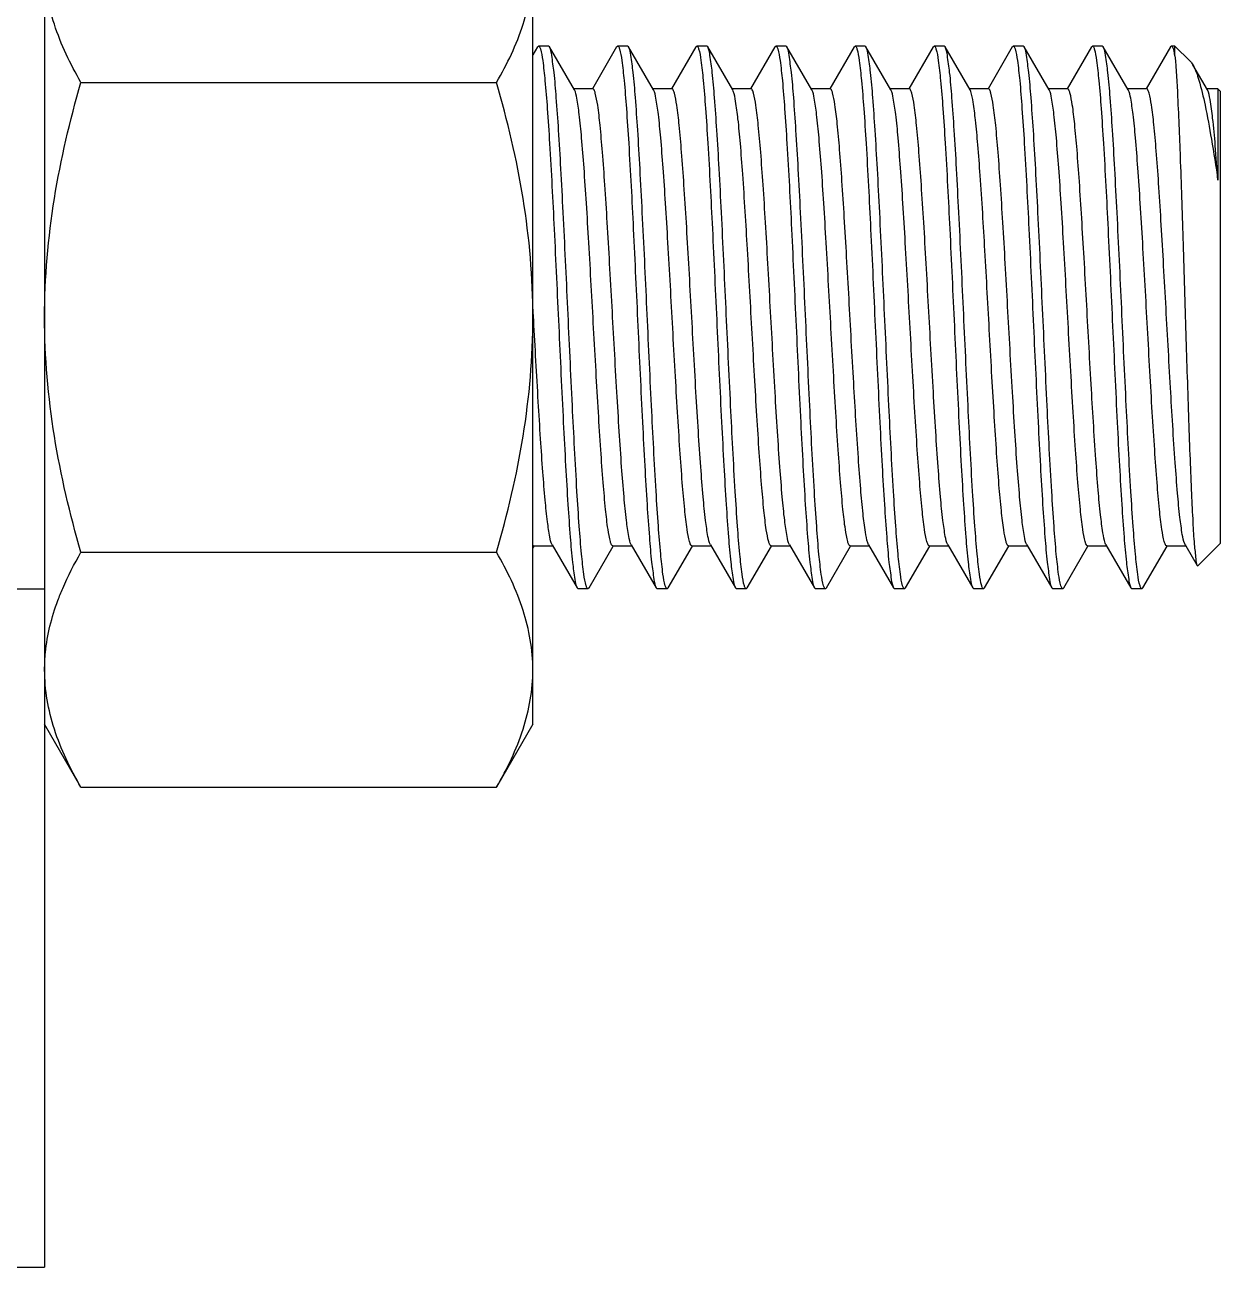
# Model space of a CAD drawing. Extents: x 27938 to 1042331, y -235042 to 1535213.
# Drawn here: x 723192.1 to 723499.2, y 763629.1 to 763948.1 of the extents above; entities that cross this region are included whole.
import ezdxf

# ---------------------------------------------------------------- set-up
doc = ezdxf.new("R2010")
doc.units = 0
doc.header["$LTSCALE"] = 1000
doc.header["$MEASUREMENT"] = 0

msp = doc.modelspace()

# ---------------------------------------------------------------- linework, layer by layer
at = {"linetype": 'Continuous'}
for p, q in [((723197.22, 764084.76), (723197.22, 763629.07)), ((723322.67, 763768.49), (723322.67, 763977.53)), ((723323.86, 763942.48), (723322.67, 763940.43)), ((723323.86, 763942.48), (723324.12, 763942.7)), ((723326.66, 763942.7), (723324.12, 763942.7)), ((723326.66, 763942.7), (723324.12, 763942.7)), ((723324.12, 763942.7), (723324.15, 763942.7)), ((723326.92, 763942.48), (723326.66, 763942.7)), ((723333.34, 763931.4), (723326.92, 763942.48)), ((723344.18, 763942.48), (723337.96, 763931.74)), ((723344.18, 763942.48), (723344.44, 763942.7)), ((723346.98, 763942.7), (723344.44, 763942.7)), ((723346.98, 763942.7), (723344.44, 763942.7)), ((723344.44, 763942.7), (723344.48, 763942.7)), ((723347.24, 763942.48), (723346.98, 763942.7)), ((723353.66, 763931.4), (723347.24, 763942.48)), ((723364.51, 763942.48), (723358.28, 763931.74)), ((723364.51, 763942.48), (723364.77, 763942.7)), ((723367.31, 763942.7), (723364.77, 763942.7)), ((723367.31, 763942.7), (723364.77, 763942.7)), ((723364.77, 763942.7), (723364.81, 763942.7)), ((723367.57, 763942.48), (723367.31, 763942.7)), ((723373.99, 763931.4), (723367.57, 763942.48)), ((723384.84, 763942.48), (723378.61, 763931.74)), ((723384.84, 763942.48), (723385.1, 763942.7)), ((723387.64, 763942.7), (723385.1, 763942.7)), ((723387.64, 763942.7), (723385.1, 763942.7)), ((723385.1, 763942.7), (723385.14, 763942.7)), ((723387.9, 763942.48), (723387.64, 763942.7)), ((723394.32, 763931.4), (723387.9, 763942.48)), ((723405.17, 763942.48), (723398.94, 763931.74)), ((723405.17, 763942.48), (723405.43, 763942.7)), ((723407.97, 763942.7), (723405.43, 763942.7)), ((723407.97, 763942.7), (723405.43, 763942.7)), ((723405.43, 763942.7), (723405.47, 763942.7)), ((723408.23, 763942.48), (723407.97, 763942.7)), ((723414.65, 763931.4), (723408.23, 763942.48)), ((723425.5, 763942.48), (723419.27, 763931.74)), ((723425.5, 763942.48), (723425.76, 763942.7)), ((723428.3, 763942.7), (723425.76, 763942.7)), ((723428.3, 763942.7), (723425.76, 763942.7)), ((723425.76, 763942.7), (723425.79, 763942.7)), ((723428.56, 763942.48), (723428.3, 763942.7)), ((723434.98, 763931.4), (723428.56, 763942.48)), ((723445.82, 763942.48), (723439.6, 763931.74)), ((723445.82, 763942.48), (723446.08, 763942.7)), ((723448.62, 763942.7), (723446.08, 763942.7)), ((723448.62, 763942.7), (723446.08, 763942.7)), ((723446.08, 763942.7), (723446.12, 763942.7)), ((723448.88, 763942.48), (723448.62, 763942.7)), ((723455.3, 763931.4), (723448.88, 763942.48)), ((723466.15, 763942.48), (723459.92, 763931.74)), ((723466.15, 763942.48), (723466.41, 763942.7)), ((723468.95, 763942.7), (723466.41, 763942.7)), ((723468.95, 763942.7), (723466.41, 763942.7)), ((723466.41, 763942.7), (723466.45, 763942.7)), ((723469.21, 763942.48), (723468.95, 763942.7)), ((723475.63, 763931.4), (723469.21, 763942.48)), ((723486.48, 763942.48), (723480.25, 763931.74)), ((723486.74, 763942.7), (723486.48, 763942.48)), ((723487.62, 763942.7), (723486.74, 763942.7)), ((723491.55, 763938.77), (723487.62, 763942.7)), ((723487.62, 763940.16), (723487.62, 763942.7)), ((723495.96, 763931.4), (723492.21, 763937.87)), ((723206.55, 763933.35), (723313.33, 763933.35)), ((723338.07, 763931.67), (723333.18, 763931.67)), ((723358.4, 763931.67), (723353.51, 763931.67)), ((723378.73, 763931.67), (723373.84, 763931.67)), ((723374.15, 763931.07), (723373.99, 763931.4)), ((723399.06, 763931.67), (723394.17, 763931.67)), ((723419.38, 763931.67), (723414.49, 763931.67)), ((723439.71, 763931.67), (723434.82, 763931.67)), ((723435.16, 763930.98), (723434.98, 763931.4)), ((723460.04, 763931.67), (723455.15, 763931.67)), ((723480.37, 763931.67), (723475.48, 763931.67)), ((723498.65, 763931.67), (723495.81, 763931.67)), ((723499.23, 763931.09), (723498.65, 763931.67)), ((723498.65, 763931.67), (723498.65, 763908.21)), ((723499.23, 763931.09), (723499.23, 763814.93)), ((723322.83, 763873.02), (723322.67, 763875.85)), ((723322.87, 763872.28), (723322.83, 763873.02)), ((723469.9, 763814.61), (723469.71, 763815.03)), ((723490.22, 763814.61), (723490.12, 763814.82)), ((723499.23, 763814.93), (723493.5, 763809.2)), ((723206.55, 763812.66), (723313.33, 763812.66)), ((723322.67, 763813.75), (723322.98, 763814.28)), ((723322.86, 763814.35), (723327.75, 763814.35)), ((723327.6, 763814.61), (723334.02, 763803.54)), ((723337.08, 763803.54), (723343.31, 763814.28)), ((723343.19, 763814.35), (723348.08, 763814.35)), ((723347.93, 763814.61), (723354.35, 763803.54)), ((723357.41, 763803.54), (723363.63, 763814.28)), ((723363.52, 763814.35), (723368.41, 763814.35)), ((723368.26, 763814.61), (723374.68, 763803.54)), ((723377.74, 763803.54), (723383.96, 763814.28)), ((723383.85, 763814.35), (723388.74, 763814.35)), ((723388.58, 763814.61), (723395, 763803.54)), ((723398.06, 763803.54), (723404.29, 763814.28)), ((723404.18, 763814.35), (723409.07, 763814.35)), ((723408.91, 763814.61), (723415.33, 763803.54)), ((723418.39, 763803.54), (723424.62, 763814.28)), ((723424.5, 763814.35), (723429.39, 763814.35)), ((723429.24, 763814.61), (723435.66, 763803.54)), ((723438.72, 763803.54), (723444.95, 763814.28)), ((723444.83, 763814.35), (723449.72, 763814.35)), ((723449.57, 763814.61), (723455.99, 763803.54)), ((723459.05, 763803.54), (723465.27, 763814.28)), ((723465.16, 763814.35), (723470.05, 763814.35)), ((723469.9, 763814.61), (723476.32, 763803.54)), ((723479.38, 763803.54), (723485.6, 763814.28)), ((723485.49, 763814.35), (723490.38, 763814.35)), ((723490.22, 763814.61), (723490.38, 763814.35)), ((723490.38, 763814.35), (723493.32, 763809.27)), ((723493.32, 763809.27), (723493.5, 763809.2)), ((723127.52, 763803.31), (723197.22, 763803.31)), ((723334.02, 763803.54), (723334.28, 763803.31)), ((723336.82, 763803.31), (723334.28, 763803.31)), ((723336.82, 763803.31), (723334.28, 763803.31)), ((723336.82, 763803.31), (723336.78, 763803.32)), ((723337.08, 763803.54), (723336.82, 763803.31)), ((723354.35, 763803.54), (723354.61, 763803.31)), ((723357.15, 763803.31), (723354.61, 763803.31)), ((723357.15, 763803.31), (723354.61, 763803.31)), ((723357.15, 763803.31), (723357.11, 763803.32)), ((723357.41, 763803.54), (723357.15, 763803.31)), ((723374.68, 763803.54), (723374.94, 763803.31)), ((723377.48, 763803.31), (723374.94, 763803.31)), ((723377.48, 763803.31), (723374.94, 763803.31)), ((723377.48, 763803.31), (723377.44, 763803.32)), ((723377.74, 763803.54), (723377.48, 763803.31)), ((723395, 763803.54), (723395.26, 763803.31)), ((723397.8, 763803.31), (723395.26, 763803.31)), ((723397.8, 763803.31), (723395.26, 763803.31)), ((723397.8, 763803.31), (723397.77, 763803.32)), ((723398.06, 763803.54), (723397.8, 763803.31)), ((723415.33, 763803.54), (723415.59, 763803.31)), ((723418.13, 763803.31), (723415.59, 763803.31)), ((723418.13, 763803.31), (723415.59, 763803.31)), ((723418.13, 763803.31), (723418.09, 763803.32)), ((723418.39, 763803.54), (723418.13, 763803.31)), ((723435.66, 763803.54), (723435.92, 763803.31)), ((723438.46, 763803.31), (723435.92, 763803.31)), ((723438.46, 763803.31), (723435.92, 763803.31)), ((723438.46, 763803.31), (723438.42, 763803.32)), ((723438.72, 763803.54), (723438.46, 763803.31)), ((723455.99, 763803.54), (723456.25, 763803.31)), ((723458.79, 763803.31), (723456.25, 763803.31)), ((723458.79, 763803.31), (723456.25, 763803.31)), ((723458.79, 763803.31), (723458.75, 763803.32)), ((723459.05, 763803.54), (723458.79, 763803.31)), ((723476.32, 763803.54), (723476.58, 763803.31)), ((723479.12, 763803.31), (723476.58, 763803.31)), ((723479.12, 763803.31), (723476.58, 763803.31)), ((723479.12, 763803.31), (723479.08, 763803.32)), ((723479.38, 763803.54), (723479.12, 763803.31)), ((723206.55, 763752.32), (723197.22, 763768.49)), ((723322.67, 763768.49), (723313.33, 763752.32)), ((723206.55, 763752.32), (723313.33, 763752.32)), ((723127.52, 763629.07), (723197.22, 763629.07))]:
    msp.add_line(p, q, dxfattribs=at)
for points, knots in [([(723206.55, 763933.35), (723203.82, 763938.09), (723199.14, 763947.72), (723197.22, 763958.37), (723197.22, 763963.53)], [0, 0, 0, 0, 0.514931, 1, 1, 1, 1]), ([(723313.33, 763933.35), (723316.07, 763938.09), (723320.74, 763947.72), (723322.67, 763958.37), (723322.67, 763963.53)], [0, 0, 0, 0, 0.514931, 1, 1, 1, 1]), ([(723324.15, 763942.7), (723324.2, 763942.69), (723324.44, 763942.5), (723324.51, 763942.2), (723324.59, 763941.96)], [0, 0, 0, 0, 0.14607, 1, 1, 1, 1]), ([(723336.35, 763804.05), (723336.04, 763805.02), (723335.64, 763807.75), (723335.07, 763812.85), (723334.52, 763819.96), (723333.7, 763832.67), (723332.74, 763851.31), (723331.64, 763875.2), (723330.69, 763895.49), (723329.9, 763910.75), (723329.33, 763920.58), (723328.74, 763928.83), (723328.23, 763935.26), (723327.61, 763939.56), (723327.29, 763941.83), (723326.92, 763942.48)], [0, 0, 0, 0, 0.02187, 0.059297, 0.111154, 0.175764, 0.334422, 0.514507, 0.692435, 0.773208, 0.844889, 0.905123, 0.951944, 0.983855, 1, 1, 1, 1]), ([(723344.48, 763942.7), (723344.52, 763942.69), (723344.76, 763942.51), (723344.84, 763942.2), (723344.91, 763941.97)], [0, 0, 0, 0, 0.146483, 1, 1, 1, 1]), ([(723356.68, 763804.06), (723356.37, 763805.02), (723355.97, 763807.76), (723355.4, 763812.86), (723354.85, 763819.97), (723354.02, 763832.68), (723353.07, 763851.32), (723351.96, 763875.21), (723351.02, 763895.49), (723350.22, 763910.76), (723349.66, 763920.59), (723349.07, 763928.83), (723348.56, 763935.26), (723347.94, 763939.56), (723347.62, 763941.83), (723347.24, 763942.48)], [0, 0, 0, 0, 0.02189, 0.059333, 0.111204, 0.175825, 0.334482, 0.514553, 0.692464, 0.773225, 0.844897, 0.905128, 0.951947, 0.983856, 1, 1, 1, 1]), ([(723364.81, 763942.7), (723364.85, 763942.69), (723365.09, 763942.51), (723365.16, 763942.21), (723365.24, 763941.99)], [0, 0, 0, 0, 0.14739, 1, 1, 1, 1]), ([(723377.01, 763804.05), (723376.7, 763805.01), (723376.3, 763807.74), (723375.73, 763812.84), (723375.18, 763819.95), (723374.35, 763832.65), (723373.4, 763851.3), (723372.29, 763875.18), (723371.35, 763895.47), (723370.55, 763910.75), (723369.98, 763920.58), (723369.4, 763928.82), (723368.88, 763935.26), (723368.27, 763939.56), (723367.95, 763941.83), (723367.57, 763942.48)], [0, 0, 0, 0, 0.021836, 0.059237, 0.111077, 0.175677, 0.334321, 0.514424, 0.692372, 0.773156, 0.844853, 0.905103, 0.951936, 0.983852, 1, 1, 1, 1]), ([(723385.14, 763942.7), (723385.18, 763942.69), (723385.42, 763942.5), (723385.5, 763942.2), (723385.57, 763941.96)], [0, 0, 0, 0, 0.146196, 1, 1, 1, 1]), ([(723397.34, 763804.04), (723397.03, 763804.99), (723396.63, 763807.72), (723396.06, 763812.8), (723395.51, 763819.9), (723394.68, 763832.6), (723393.73, 763851.24), (723392.62, 763875.14), (723391.68, 763895.44), (723390.88, 763910.72), (723390.31, 763920.56), (723389.73, 763928.81), (723389.21, 763935.26), (723388.6, 763939.56), (723388.27, 763941.83), (723387.9, 763942.48)], [0, 0, 0, 0, 0.021728, 0.059039, 0.110811, 0.175364, 0.333989, 0.514137, 0.692171, 0.773007, 0.844751, 0.905041, 0.951904, 0.983842, 1, 1, 1, 1]), ([(723405.47, 763942.7), (723405.51, 763942.69), (723405.75, 763942.5), (723405.83, 763942.2), (723405.9, 763941.96)], [0, 0, 0, 0, 0.146015, 1, 1, 1, 1]), ([(723417.66, 763804.06), (723417.35, 763805.02), (723416.95, 763807.76), (723416.38, 763812.86), (723415.83, 763819.97), (723415.01, 763832.67), (723414.06, 763851.32), (723412.95, 763875.2), (723412.01, 763895.49), (723411.21, 763910.76), (723410.64, 763920.59), (723410.06, 763928.83), (723409.54, 763935.26), (723408.92, 763939.56), (723408.6, 763941.83), (723408.23, 763942.48)], [0, 0, 0, 0, 0.021885, 0.059324, 0.11119, 0.175807, 0.334466, 0.514541, 0.692458, 0.773225, 0.8449, 0.90513, 0.951948, 0.983856, 1, 1, 1, 1]), ([(723425.79, 763942.7), (723425.83, 763942.69), (723426.07, 763942.51), (723426.15, 763942.21), (723426.22, 763941.97)], [0, 0, 0, 0, 0.146759, 1, 1, 1, 1]), ([(723437.99, 763804.06), (723437.68, 763805.02), (723437.28, 763807.75), (723436.71, 763812.86), (723436.16, 763819.97), (723435.34, 763832.67), (723434.38, 763851.32), (723433.28, 763875.2), (723432.33, 763895.49), (723431.54, 763910.75), (723430.97, 763920.58), (723430.38, 763928.83), (723429.87, 763935.26), (723429.25, 763939.56), (723428.93, 763941.83), (723428.56, 763942.48)], [0, 0, 0, 0, 0.021878, 0.059312, 0.111177, 0.175794, 0.334448, 0.514526, 0.692445, 0.773211, 0.844888, 0.905123, 0.951945, 0.983855, 1, 1, 1, 1]), ([(723446.12, 763942.7), (723446.16, 763942.69), (723446.4, 763942.51), (723446.48, 763942.21), (723446.55, 763941.97)], [0, 0, 0, 0, 0.146768, 1, 1, 1, 1]), ([(723458.32, 763804.04), (723458.01, 763805), (723457.61, 763807.73), (723457.04, 763812.82), (723456.49, 763819.92), (723455.67, 763832.62), (723454.71, 763851.26), (723453.61, 763875.16), (723452.66, 763895.45), (723451.87, 763910.73), (723451.3, 763920.57), (723450.71, 763928.82), (723450.2, 763935.26), (723449.58, 763939.56), (723449.26, 763941.83), (723448.88, 763942.48)], [0, 0, 0, 0, 0.021768, 0.059112, 0.11091, 0.17548, 0.33411, 0.514241, 0.692243, 0.773059, 0.844786, 0.905063, 0.951916, 0.983846, 1, 1, 1, 1]), ([(723466.45, 763942.7), (723466.49, 763942.69), (723466.73, 763942.5), (723466.81, 763942.2), (723466.88, 763941.96)], [0, 0, 0, 0, 0.146155, 1, 1, 1, 1]), ([(723478.65, 763804.04), (723478.34, 763805), (723477.94, 763807.72), (723477.37, 763812.82), (723476.82, 763819.92), (723476, 763832.61), (723475.04, 763851.26), (723473.94, 763875.16), (723472.99, 763895.45), (723472.19, 763910.73), (723471.62, 763920.57), (723471.04, 763928.82), (723470.52, 763935.26), (723469.91, 763939.56), (723469.59, 763941.83), (723469.21, 763942.48)], [0, 0, 0, 0, 0.021766, 0.059108, 0.110903, 0.175472, 0.334108, 0.51424, 0.692244, 0.773062, 0.844789, 0.905064, 0.951915, 0.983846, 1, 1, 1, 1]), ([(723486.99, 763942.5), (723486.95, 763942.56), (723486.89, 763942.65), (723486.78, 763942.7), (723486.74, 763942.7)], [0, 0, 0, 0, 0.595459, 1, 1, 1, 1]), ([(723487.62, 763940.16), (723487.57, 763940.44), (723487.41, 763941.22), (723487.26, 763942.05), (723486.99, 763942.5)], [0, 0, 0, 0, 0.346578, 1, 1, 1, 1]), ([(723324.59, 763941.96), (723324.9, 763940.99), (723325.3, 763938.26), (723325.87, 763933.15), (723326.42, 763926.05), (723327.24, 763913.34), (723328.19, 763894.7), (723329.3, 763870.81), (723330.24, 763850.53), (723331.04, 763835.26), (723331.61, 763825.43), (723332.19, 763817.19), (723332.71, 763810.75), (723333.32, 763806.46), (723333.65, 763804.18), (723334.02, 763803.54)], [0, 0, 0, 0, 0.021893, 0.059338, 0.11121, 0.175832, 0.33449, 0.514559, 0.692469, 0.77323, 0.844901, 0.90513, 0.951948, 0.983856, 1, 1, 1, 1]), ([(723344.91, 763941.97), (723345.22, 763941.01), (723345.62, 763938.28), (723346.19, 763933.18), (723346.74, 763926.07), (723347.57, 763913.37), (723348.52, 763894.72), (723349.63, 763870.83), (723350.57, 763850.54), (723351.37, 763835.27), (723351.94, 763825.44), (723352.52, 763817.2), (723353.04, 763810.76), (723353.65, 763806.46), (723353.97, 763804.18), (723354.35, 763803.54)], [0, 0, 0, 0, 0.021833, 0.05923, 0.111064, 0.175659, 0.33431, 0.514413, 0.692368, 0.773157, 0.844855, 0.905103, 0.951934, 0.983852, 1, 1, 1, 1]), ([(723365.24, 763941.99), (723365.55, 763941.03), (723365.94, 763938.31), (723366.52, 763933.23), (723367.07, 763926.13), (723367.89, 763913.44), (723368.84, 763894.79), (723369.95, 763870.89), (723370.89, 763850.59), (723371.69, 763835.3), (723372.26, 763825.46), (723372.85, 763817.21), (723373.36, 763810.76), (723373.98, 763806.46), (723374.3, 763804.19), (723374.68, 763803.54)], [0, 0, 0, 0, 0.021699, 0.058987, 0.110742, 0.175283, 0.333897, 0.514056, 0.692114, 0.772961, 0.844719, 0.905022, 0.951896, 0.98384, 1, 1, 1, 1]), ([(723385.57, 763941.96), (723385.88, 763941), (723386.28, 763938.26), (723386.85, 763933.16), (723387.4, 763926.05), (723388.22, 763913.35), (723389.18, 763894.7), (723390.28, 763870.82), (723391.23, 763850.53), (723392.02, 763835.26), (723392.59, 763825.43), (723393.18, 763817.19), (723393.69, 763810.75), (723394.31, 763806.46), (723394.63, 763804.18), (723395, 763803.54)], [0, 0, 0, 0, 0.021874, 0.059306, 0.111169, 0.175785, 0.334437, 0.514518, 0.69244, 0.773206, 0.844885, 0.905122, 0.951944, 0.983855, 1, 1, 1, 1]), ([(723405.9, 763941.96), (723406.21, 763940.99), (723406.61, 763938.26), (723407.18, 763933.15), (723407.73, 763926.04), (723408.55, 763913.34), (723409.5, 763894.69), (723410.61, 763870.81), (723411.55, 763850.52), (723412.35, 763835.26), (723412.92, 763825.43), (723413.5, 763817.19), (723414.02, 763810.75), (723414.63, 763806.46), (723414.96, 763804.18), (723415.33, 763803.54)], [0, 0, 0, 0, 0.021902, 0.059353, 0.11123, 0.175855, 0.334516, 0.514581, 0.692484, 0.773243, 0.844911, 0.905136, 0.951951, 0.983857, 1, 1, 1, 1]), ([(723426.22, 763941.97), (723426.53, 763941.01), (723426.93, 763938.29), (723427.5, 763933.19), (723428.05, 763926.09), (723428.88, 763913.39), (723429.83, 763894.74), (723430.94, 763870.85), (723431.88, 763850.56), (723432.68, 763835.28), (723433.25, 763825.45), (723433.83, 763817.2), (723434.35, 763810.76), (723434.96, 763806.46), (723435.29, 763804.18), (723435.66, 763803.54)], [0, 0, 0, 0, 0.021792, 0.059156, 0.110966, 0.175545, 0.334187, 0.514308, 0.692293, 0.7731, 0.844815, 0.905079, 0.951923, 0.983848, 1, 1, 1, 1]), ([(723446.55, 763941.97), (723446.86, 763941.01), (723447.26, 763938.29), (723447.83, 763933.19), (723448.38, 763926.09), (723449.2, 763913.39), (723450.16, 763894.74), (723451.26, 763870.85), (723452.21, 763850.56), (723453.01, 763835.28), (723453.57, 763825.45), (723454.16, 763817.2), (723454.68, 763810.76), (723455.29, 763806.46), (723455.61, 763804.18), (723455.99, 763803.54)], [0, 0, 0, 0, 0.021791, 0.059155, 0.110967, 0.175548, 0.334182, 0.514304, 0.692288, 0.773093, 0.844809, 0.905077, 0.951923, 0.983848, 1, 1, 1, 1]), ([(723466.88, 763941.96), (723467.19, 763941), (723467.59, 763938.26), (723468.16, 763933.16), (723468.71, 763926.05), (723469.54, 763913.35), (723470.49, 763894.7), (723471.59, 763870.82), (723472.54, 763850.53), (723473.34, 763835.26), (723473.9, 763825.43), (723474.49, 763817.19), (723475, 763810.75), (723475.62, 763806.46), (723475.94, 763804.18), (723476.32, 763803.54)], [0, 0, 0, 0, 0.02188, 0.059316, 0.111182, 0.1758, 0.334454, 0.51453, 0.692448, 0.773213, 0.844889, 0.905123, 0.951945, 0.983855, 1, 1, 1, 1]), ([(723487.62, 763940.16), (723487.96, 763936.69), (723488.42, 763927.64), (723489.08, 763911.56), (723489.73, 763891.27), (723490.4, 763869.1), (723490.97, 763850.63), (723491.47, 763836.91), (723491.81, 763828.17), (723492.19, 763820.91), (723492.47, 763815.29), (723492.92, 763811.67), (723493.04, 763809.77), (723493.32, 763809.27)], [0, 0, 0, 0, 0.079873, 0.207357, 0.368394, 0.544526, 0.714953, 0.791458, 0.858883, 0.915067, 0.958179, 0.986787, 1, 1, 1, 1]), ([(723492.21, 763937.87), (723492.92, 763936.65), (723494.06, 763933.17), (723495.57, 763926.8), (723497.12, 763918.19), (723498.13, 763911.75), (723498.65, 763908.21)], [0, 0, 0, 0, 0.139011, 0.356589, 0.647179, 1, 1, 1, 1]), ([(723197.22, 763873.01), (723197.22, 763883.21), (723199, 763903.64), (723203.72, 763923.55), (723206.55, 763933.35)], [0, 0, 0, 0, 0.499896, 1, 1, 1, 1]), ([(723322.67, 763873.01), (723322.67, 763883.21), (723320.89, 763903.64), (723316.16, 763923.55), (723313.33, 763933.35)], [0, 0, 0, 0, 0.499896, 1, 1, 1, 1]), ([(723343.19, 763814.35), (723343.06, 763814.35), (723342.76, 763814.77), (723342.36, 763816.11), (723341.82, 763819.22), (723341.26, 763824.23), (723340.67, 763831.07), (723340.07, 763839.39), (723339.47, 763848.93), (723338.87, 763859.34), (723338.06, 763873.86), (723337.27, 763888.25), (723336.45, 763901.99), (723335.85, 763910.97), (723335.25, 763918.56), (723334.69, 763924.55), (723334.07, 763928.61), (723333.7, 763930.77), (723333.34, 763931.4)], [0, 0, 0, 0, 0.003456, 0.010692, 0.037889, 0.081613, 0.140406, 0.212192, 0.2944, 0.384075, 0.477989, 0.664972, 0.751304, 0.828651, 0.894236, 0.945722, 0.981321, 1, 1, 1, 1]), ([(723347.93, 763814.61), (723347.56, 763815.25), (723347.19, 763817.41), (723346.57, 763821.47), (723346.02, 763827.46), (723345.41, 763835.05), (723344.82, 763844.03), (723343.99, 763857.77), (723343.2, 763872.15), (723342.4, 763886.67), (723341.79, 763897.09), (723341.19, 763906.63), (723340.6, 763914.95), (723340, 763921.79), (723339.45, 763926.8), (723338.9, 763929.91), (723338.5, 763931.25), (723338.21, 763931.67), (723338.07, 763931.67)], [0, 0, 0, 0, 0.01868, 0.054278, 0.105764, 0.171348, 0.248694, 0.335027, 0.52201, 0.615925, 0.705601, 0.787809, 0.859593, 0.918386, 0.962109, 0.989306, 0.996546, 1, 1, 1, 1]), ([(723363.52, 763814.35), (723363.38, 763814.35), (723363.09, 763814.77), (723362.69, 763816.11), (723362.15, 763819.22), (723361.59, 763824.23), (723360.99, 763831.07), (723360.4, 763839.39), (723359.8, 763848.93), (723359.19, 763859.34), (723358.39, 763873.86), (723357.6, 763888.25), (723356.78, 763901.99), (723356.18, 763910.97), (723355.57, 763918.56), (723355.02, 763924.55), (723354.4, 763928.61), (723354.03, 763930.77), (723353.66, 763931.4)], [0, 0, 0, 0, 0.003456, 0.010693, 0.037891, 0.081614, 0.140408, 0.212192, 0.2944, 0.384075, 0.47799, 0.664974, 0.751306, 0.828653, 0.894237, 0.945723, 0.981321, 1, 1, 1, 1]), ([(723368.26, 763814.61), (723367.89, 763815.25), (723367.52, 763817.41), (723366.9, 763821.47), (723366.35, 763827.46), (723365.74, 763835.05), (723365.14, 763844.03), (723364.32, 763857.77), (723363.53, 763872.15), (723362.73, 763886.67), (723362.12, 763897.09), (723361.52, 763906.63), (723360.93, 763914.95), (723360.33, 763921.79), (723359.77, 763926.8), (723359.23, 763929.91), (723358.83, 763931.25), (723358.54, 763931.67), (723358.4, 763931.67)], [0, 0, 0, 0, 0.018679, 0.054277, 0.105763, 0.171348, 0.248694, 0.335027, 0.52201, 0.615925, 0.7056, 0.787807, 0.859593, 0.918386, 0.96211, 0.989308, 0.996544, 1, 1, 1, 1]), ([(723383.85, 763814.35), (723383.71, 763814.35), (723383.42, 763814.75), (723383.03, 763816.06), (723382.49, 763819.07), (723381.95, 763823.94), (723381.36, 763830.58), (723380.78, 763838.67), (723380.18, 763847.98), (723379.59, 763858.17), (723378.79, 763872.45), (723377.85, 763889.72), (723376.87, 763906.02), (723376.03, 763917.16), (723375.46, 763923.4), (723374.87, 763927.86), (723374.46, 763930.25), (723374.15, 763931.07)], [0, 0, 0, 0, 0.003387, 0.010439, 0.0369, 0.079457, 0.136743, 0.2068, 0.287199, 0.375139, 0.467553, 0.652855, 0.817457, 0.884687, 0.938635, 0.97747, 1, 1, 1, 1]), ([(723388.58, 763814.61), (723388.22, 763815.25), (723387.85, 763817.41), (723387.23, 763821.47), (723386.67, 763827.46), (723386.07, 763835.05), (723385.47, 763844.03), (723384.64, 763857.77), (723383.86, 763872.15), (723383.05, 763886.67), (723382.45, 763897.09), (723381.85, 763906.63), (723381.25, 763914.95), (723380.66, 763921.79), (723380.1, 763926.8), (723379.56, 763929.91), (723379.16, 763931.25), (723378.86, 763931.67), (723378.73, 763931.67)], [0, 0, 0, 0, 0.01868, 0.054279, 0.105765, 0.17135, 0.248697, 0.335029, 0.522011, 0.615926, 0.705601, 0.787809, 0.859595, 0.918388, 0.962111, 0.989308, 0.996545, 1, 1, 1, 1]), ([(723404.18, 763814.35), (723404.04, 763814.35), (723403.74, 763814.77), (723403.34, 763816.11), (723402.8, 763819.22), (723402.25, 763824.23), (723401.65, 763831.07), (723401.06, 763839.39), (723400.45, 763848.93), (723399.85, 763859.34), (723399.04, 763873.86), (723398.26, 763888.25), (723397.43, 763901.99), (723396.84, 763910.97), (723396.23, 763918.56), (723395.68, 763924.55), (723395.06, 763928.61), (723394.69, 763930.77), (723394.32, 763931.4)], [0, 0, 0, 0, 0.003455, 0.010692, 0.037889, 0.081612, 0.140406, 0.212191, 0.294399, 0.384075, 0.477989, 0.664972, 0.751304, 0.82865, 0.894235, 0.945722, 0.981321, 1, 1, 1, 1]), ([(723408.69, 763815.12), (723408.39, 763816.01), (723407.97, 763818.5), (723407.39, 763823.11), (723406.83, 763829.46), (723405.99, 763840.67), (723405.02, 763856.94), (723404.08, 763874.16), (723403.29, 763888.34), (723402.7, 763898.43), (723402.11, 763907.64), (723401.53, 763915.64), (723400.94, 763922.2), (723400.4, 763927.01), (723399.87, 763929.98), (723399.48, 763931.27), (723399.19, 763931.67), (723399.06, 763931.67)], [0, 0, 0, 0, 0.024104, 0.064245, 0.119183, 0.187069, 0.352029, 0.536643, 0.62845, 0.715691, 0.795361, 0.864724, 0.921406, 0.963495, 0.989662, 0.996639, 1, 1, 1, 1]), ([(723424.5, 763814.35), (723424.37, 763814.35), (723424.07, 763814.77), (723423.67, 763816.11), (723423.13, 763819.22), (723422.58, 763824.23), (723421.98, 763831.07), (723421.38, 763839.39), (723420.78, 763848.93), (723420.18, 763859.34), (723419.37, 763873.86), (723418.59, 763888.25), (723417.76, 763901.99), (723417.16, 763910.97), (723416.56, 763918.56), (723416.01, 763924.55), (723415.38, 763928.61), (723415.02, 763930.77), (723414.65, 763931.4)], [0, 0, 0, 0, 0.003456, 0.010693, 0.037891, 0.081614, 0.140408, 0.212193, 0.2944, 0.384075, 0.47799, 0.664974, 0.751306, 0.828653, 0.894237, 0.945723, 0.981321, 1, 1, 1, 1]), ([(723429.24, 763814.61), (723428.87, 763815.25), (723428.5, 763817.41), (723427.88, 763821.47), (723427.33, 763827.46), (723426.72, 763835.05), (723426.13, 763844.03), (723425.3, 763857.77), (723424.52, 763872.15), (723423.71, 763886.67), (723423.11, 763897.09), (723422.5, 763906.63), (723421.91, 763914.95), (723421.31, 763921.79), (723420.76, 763926.8), (723420.22, 763929.91), (723419.82, 763931.25), (723419.52, 763931.67), (723419.38, 763931.67)], [0, 0, 0, 0, 0.018679, 0.054277, 0.105763, 0.171347, 0.248694, 0.335027, 0.52201, 0.615925, 0.7056, 0.787807, 0.859592, 0.918386, 0.962109, 0.989307, 0.996544, 1, 1, 1, 1]), ([(723444.83, 763814.35), (723444.7, 763814.35), (723444.41, 763814.75), (723444.01, 763816.05), (723443.48, 763819.04), (723442.94, 763823.87), (723442.35, 763830.47), (723441.77, 763838.52), (723441.18, 763847.78), (723440.59, 763857.91), (723439.79, 763872.14), (723438.85, 763889.38), (723437.88, 763905.66), (723437.04, 763916.84), (723436.47, 763923.14), (723435.89, 763927.68), (723435.47, 763930.12), (723435.16, 763930.98)], [0, 0, 0, 0, 0.003373, 0.010385, 0.036689, 0.078996, 0.13596, 0.205646, 0.285655, 0.373222, 0.465313, 0.650248, 0.815042, 0.882623, 0.937099, 0.976631, 1, 1, 1, 1]), ([(723449.57, 763814.61), (723449.2, 763815.25), (723448.83, 763817.41), (723448.21, 763821.47), (723447.66, 763827.46), (723447.05, 763835.05), (723446.46, 763844.03), (723445.63, 763857.77), (723444.84, 763872.15), (723444.04, 763886.67), (723443.43, 763897.09), (723442.83, 763906.63), (723442.24, 763914.95), (723441.64, 763921.79), (723441.09, 763926.8), (723440.54, 763929.91), (723440.14, 763931.25), (723439.85, 763931.67), (723439.71, 763931.67)], [0, 0, 0, 0, 0.01868, 0.054279, 0.105765, 0.17135, 0.248697, 0.335029, 0.522011, 0.615925, 0.705601, 0.787809, 0.859595, 0.918388, 0.962111, 0.989308, 0.996545, 1, 1, 1, 1]), ([(723465.16, 763814.35), (723465.02, 763814.35), (723464.73, 763814.77), (723464.33, 763816.11), (723463.79, 763819.22), (723463.23, 763824.23), (723462.63, 763831.07), (723462.04, 763839.39), (723461.44, 763848.93), (723460.83, 763859.34), (723460.03, 763873.86), (723459.24, 763888.25), (723458.42, 763901.99), (723457.82, 763910.97), (723457.21, 763918.56), (723456.66, 763924.55), (723456.04, 763928.61), (723455.67, 763930.77), (723455.3, 763931.4)], [0, 0, 0, 0, 0.003455, 0.010692, 0.037889, 0.081612, 0.140405, 0.212191, 0.294399, 0.384075, 0.477989, 0.664971, 0.751303, 0.82865, 0.894235, 0.945721, 0.98132, 1, 1, 1, 1]), ([(723469.71, 763815.03), (723469.4, 763815.88), (723468.99, 763818.32), (723468.4, 763822.85), (723467.84, 763829.14), (723467, 763840.31), (723466.02, 763856.6), (723465.08, 763873.84), (723464.29, 763888.08), (723463.69, 763898.22), (723463.1, 763907.48), (723462.52, 763915.54), (723461.93, 763922.14), (723461.39, 763926.98), (723460.86, 763929.97), (723460.46, 763931.27), (723460.17, 763931.67), (723460.04, 763931.67)], [0, 0, 0, 0, 0.023269, 0.062718, 0.117132, 0.184671, 0.349442, 0.534421, 0.62655, 0.714161, 0.794217, 0.863947, 0.920949, 0.963286, 0.989608, 0.996625, 1, 1, 1, 1]), ([(723485.49, 763814.35), (723485.35, 763814.35), (723485.06, 763814.77), (723484.65, 763816.11), (723484.11, 763819.22), (723483.56, 763824.23), (723482.96, 763831.07), (723482.37, 763839.39), (723481.76, 763848.93), (723481.16, 763859.34), (723480.36, 763873.86), (723479.57, 763888.25), (723478.74, 763901.99), (723478.15, 763910.97), (723477.54, 763918.56), (723476.99, 763924.55), (723476.37, 763928.61), (723476, 763930.77), (723475.63, 763931.4)], [0, 0, 0, 0, 0.003455, 0.010693, 0.037891, 0.081614, 0.140407, 0.212192, 0.2944, 0.384075, 0.47799, 0.664974, 0.751306, 0.828653, 0.894237, 0.945723, 0.981321, 1, 1, 1, 1]), ([(723490.12, 763814.82), (723489.79, 763815.58), (723489.39, 763817.89), (723488.79, 763822.22), (723488.23, 763828.37), (723487.38, 763839.46), (723486.4, 763855.76), (723485.45, 763873.09), (723484.65, 763887.45), (723484.05, 763897.71), (723483.46, 763907.1), (723482.87, 763915.28), (723482.28, 763921.98), (723481.73, 763926.9), (723481.19, 763929.94), (723480.79, 763931.26), (723480.5, 763931.67), (723480.37, 763931.67)], [0, 0, 0, 0, 0.021222, 0.058965, 0.112084, 0.178762, 0.343059, 0.528931, 0.621852, 0.710377, 0.791385, 0.862024, 0.919818, 0.962768, 0.989477, 0.996588, 1, 1, 1, 1]), ([(723498.65, 763908.21), (723498.45, 763911.19), (723498.04, 763916.5), (723497.45, 763923.47), (723496.76, 763928.18), (723496.38, 763930.68), (723495.96, 763931.4)], [0, 0, 0, 0, 0.382915, 0.68479, 0.89301, 1, 1, 1, 1]), ([(723206.55, 763812.66), (723203.72, 763822.47), (723199, 763842.37), (723197.22, 763862.81), (723197.22, 763873.01)], [0, 0, 0, 0, 0.500104, 1, 1, 1, 1]), ([(723313.33, 763812.66), (723316.16, 763822.47), (723320.89, 763842.37), (723322.67, 763862.81), (723322.67, 763873.01)], [0, 0, 0, 0, 0.500104, 1, 1, 1, 1]), ([(723327.6, 763814.61), (723327.25, 763815.21), (723326.89, 763817.23), (723326.3, 763821.03), (723325.76, 763826.62), (723325.18, 763833.72), (723324.61, 763842.14), (723323.81, 763855.14), (723323.25, 763865.3), (723322.87, 763872.28)], [0, 0, 0, 0, 0.035817, 0.103405, 0.201006, 0.325505, 0.472815, 0.638061, 1, 1, 1, 1]), ([(723200.62, 763800.29), (723201.01, 763801.34), (723202.72, 763805.59), (723204.82, 763809.67), (723206.55, 763812.66)], [0, 0, 0, 0, 0.244807, 1, 1, 1, 1]), ([(723322.67, 763782.49), (723322.67, 763787.64), (723320.74, 763798.3), (723316.07, 763807.93), (723313.33, 763812.66)], [0, 0, 0, 0, 0.485069, 1, 1, 1, 1]), ([(723322.86, 763814.35), (723322.83, 763814.35), (723322.75, 763814.37), (723322.7, 763814.42), (723322.67, 763814.45)], [0, 0, 0, 0, 0.445368, 1, 1, 1, 1]), ([(723336.78, 763803.32), (723336.74, 763803.33), (723336.5, 763803.51), (723336.42, 763803.82), (723336.35, 763804.05)], [0, 0, 0, 0, 0.146229, 1, 1, 1, 1]), ([(723357.11, 763803.32), (723357.07, 763803.33), (723356.83, 763803.51), (723356.75, 763803.82), (723356.68, 763804.06)], [0, 0, 0, 0, 0.146092, 1, 1, 1, 1]), ([(723377.44, 763803.32), (723377.4, 763803.33), (723377.16, 763803.51), (723377.08, 763803.82), (723377.01, 763804.05)], [0, 0, 0, 0, 0.146465, 1, 1, 1, 1]), ([(723397.77, 763803.32), (723397.72, 763803.33), (723397.49, 763803.51), (723397.41, 763803.81), (723397.34, 763804.04)], [0, 0, 0, 0, 0.147196, 1, 1, 1, 1]), ([(723418.09, 763803.32), (723418.05, 763803.33), (723417.81, 763803.51), (723417.73, 763803.82), (723417.66, 763804.06)], [0, 0, 0, 0, 0.146127, 1, 1, 1, 1]), ([(723438.42, 763803.32), (723438.38, 763803.33), (723438.14, 763803.51), (723438.06, 763803.82), (723437.99, 763804.06)], [0, 0, 0, 0, 0.146169, 1, 1, 1, 1]), ([(723458.75, 763803.32), (723458.71, 763803.33), (723458.47, 763803.51), (723458.39, 763803.81), (723458.32, 763804.04)], [0, 0, 0, 0, 0.146926, 1, 1, 1, 1]), ([(723479.08, 763803.32), (723479.04, 763803.33), (723478.8, 763803.51), (723478.72, 763803.81), (723478.65, 763804.04)], [0, 0, 0, 0, 0.146938, 1, 1, 1, 1]), ([(723197.22, 763782.49), (723197.22, 763783.98), (723197.51, 763790.04), (723199.03, 763796.01), (723200.62, 763800.29)], [0, 0, 0, 0, 0.246438, 1, 1, 1, 1]), ([(723206.55, 763752.32), (723203.82, 763757.05), (723199.14, 763766.68), (723197.22, 763777.34), (723197.22, 763782.49)], [0, 0, 0, 0, 0.514931, 1, 1, 1, 1]), ([(723313.33, 763752.32), (723316.07, 763757.05), (723320.74, 763766.68), (723322.67, 763777.34), (723322.67, 763782.49)], [0, 0, 0, 0, 0.514931, 1, 1, 1, 1])]:
    msp.add_open_spline(points, degree=3, knots=knots, dxfattribs=at)
for points in [[(723491.55, 763938.77), (723491.82, 763938.51), (723492.02, 763938.19), (723492.21, 763937.87)], [(723408.91, 763814.61), (723408.82, 763814.77), (723408.75, 763814.95), (723408.69, 763815.12)]]:
    msp.add_open_spline(points, degree=3, dxfattribs=at)

doc.saveas('drawing.dxf')
